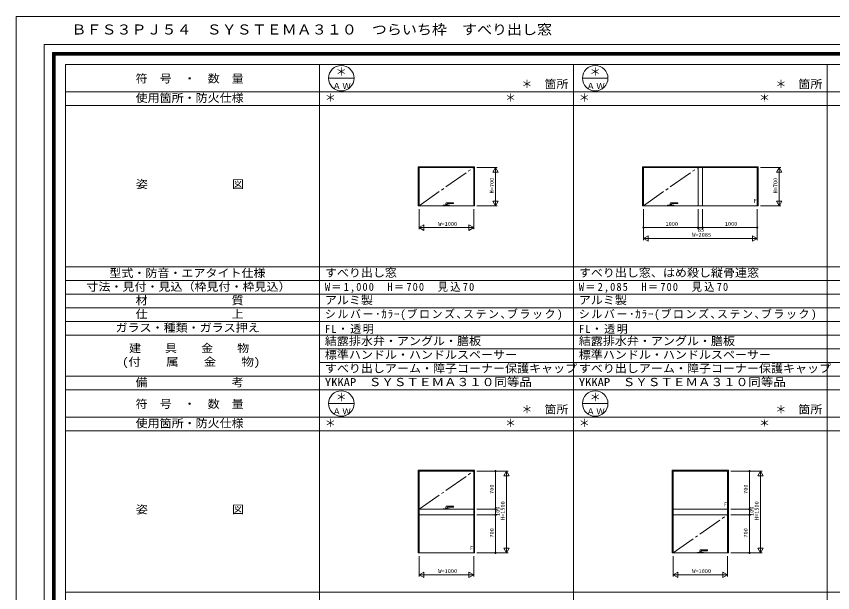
# Model space of a CAD drawing. Units: millimetres, scale not verified. Extents: x -14850 to 14850, y -10500 to 10500.
# Drawn here: x -14850 to 98, y -48 to 10500 of the extents above; entities that cross this region are included whole.
import ezdxf
from ezdxf.enums import TextEntityAlignment as Align

# ---------------------------------------------------------------- set-up
doc = ezdxf.new("R2010")
doc.units = ezdxf.units.MM
doc.header["$LTSCALE"] = 50
doc.linetypes.add('CHAIN2', pattern=[12, 9, -1, 1, -1])
doc.layers.add('0-0_0', color=7, linetype='Continuous')
for name, color, linetype, lineweight in [('0-1_USER1', 7, 'Continuous', 9), ('0-2_YKK_ZWAK', 4, 'Continuous', 9), ('0-3_YKK_11', 3, 'Continuous', 9), ('0-4_YKK_12', 2, 'Continuous', 9)]:
    doc.layers.add(name, color=color, linetype=linetype, lineweight=lineweight)
doc.styles.add('ＭＳ ゴシック', font='')
doc.styles.get('ＭＳ ゴシック').set_extended_font_data('MS Gothic')

msp = doc.modelspace()

# ---------------------------------------------------------------- linework, layer by layer
at = {"layer": '0-1_USER1'}
for p, q in [((-14850, 10500), (14850, 10500)), ((-14850, -10500), (-14850, 10500)), ((-14340.23, 9987.41), (14340.79, 9987.41)), ((-14340.23, -9999.25), (-14340.23, 9987.41)), ((-14190.23, 9837.97), (14190.23, 9837.97)), ((-14190.23, -9849.81), (-14190.23, 9837.97)), ((-14177.82, 9825.57), (14177.82, 9825.57)), ((-14177.82, -9837.41), (-14177.82, 9825.57)), ((-14164.85, 9812.59), (14165.42, 9812.59)), ((-14164.85, -9825), (-14164.85, 9812.59)), ((-14152.44, 9799.62), (14152.45, 9799.62)), ((-14152.44, -9812.03), (-14152.44, 9799.62)), ((-14140.04, 9787.22), (14140.04, 9787.22)), ((-14140.04, -9799.06), (-14140.04, 9787.22)), ((-13949.96, 9617.94), (13950.04, 9617.94)), ((-13949.96, -8247.06), (-13949.96, 9617.94)), ((-9299.96, -8247.06), (-9299.96, 9617.94)), ((-4649.96, -8247.06), (-4649.96, 9617.94)), ((0.04, -8247.06), (0.04, 9617.94)), ((-9133.29, 9367.94), (-8666.63, 9367.94)), ((-4483.29, 9367.94), (-4016.63, 9367.94)), ((-13949.96, 9117.94), (13950.04, 9117.94)), ((-13949.96, 8867.94), (13950.04, 8867.94)), ((-13949.96, 5912.94), (13950.04, 5912.94)), ((-13949.96, 5662.94), (13950.04, 5662.94)), ((-13949.96, 5412.94), (13950.04, 5412.94)), ((-13949.96, 5162.94), (13950.04, 5162.94)), ((-13949.96, 4912.94), (13950.04, 4912.94)), ((-13949.96, 4662.94), (13950.04, 4662.94)), ((-9299.96, 4412.94), (13950.04, 4412.94)), ((-9299.96, 4162.94), (13950.04, 4162.94)), ((-13949.96, 3912.94), (13950.04, 3912.94)), ((-13949.96, 3662.94), (13950.04, 3662.94)), ((-9133.29, 3412.94), (-8666.63, 3412.94)), ((-4483.29, 3412.94), (-4016.63, 3412.94)), ((-13949.96, 3162.94), (13950.04, 3162.94)), ((-13949.96, 2912.94), (13950.04, 2912.94)), ((-13949.96, -42.06), (13950.04, -42.06))]:
    msp.add_line(p, q, dxfattribs=at)
for centre in [(-8899.96, 9367.94), (-4249.96, 9367.94), (-8899.96, 3412.94), (-4249.96, 3412.94)]:
    msp.add_circle(centre, 233.33, dxfattribs=at)
at = {"layer": '0-2_YKK_ZWAK'}
for p, q in [((-6459.96, 7747.94), (-7489.96, 7747.94)), ((-7489.96, 7747.94), (-7489.96, 7032.93)), ((-6474.96, 7732.94), (-7474.96, 7732.94)), ((-7474.96, 7732.94), (-7474.96, 7032.93)), ((-6474.96, 7032.93), (-6474.96, 7732.94)), ((-6459.96, 7032.93), (-6459.96, 7747.94)), ((-1267.46, 7747.94), (-3382.46, 7747.94)), ((-3382.46, 7747.94), (-3382.46, 7032.93)), ((-3367.46, 7732.94), (-3367.46, 7032.93)), ((-2367.46, 7732.94), (-3367.46, 7732.94)), ((-2282.46, 7732.94), (-2367.46, 7732.94)), ((-2282.46, 7732.94), (-2282.46, 7032.93)), ((-1282.46, 7732.94), (-2282.46, 7732.94)), ((-1282.46, 7732.94), (-2282.46, 7732.94)), ((-1282.46, 7032.93), (-1282.46, 7732.94)), ((-1282.46, 7032.93), (-1282.46, 7732.94)), ((-1267.46, 7032.93), (-1267.46, 7747.94)), ((-7489.96, 7032.93), (-6459.96, 7032.93)), ((-7474.96, 7032.93), (-6474.96, 7032.93)), ((-3382.46, 7032.93), (-1267.46, 7032.93)), ((-3367.46, 7032.93), (-2367.46, 7032.93)), ((-2367.46, 7032.93), (-2282.46, 7032.93)), ((-2282.46, 7032.93), (-1282.46, 7032.93)), ((-2282.46, 7032.93), (-1282.46, 7032.93)), ((-6459.96, 2192.94), (-7489.96, 2192.94)), ((-7489.96, 2192.94), (-7489.96, 677.94)), ((-6474.96, 2177.94), (-7474.96, 2177.94)), ((-7474.96, 2177.94), (-7474.96, 1477.94)), ((-6474.96, 1477.94), (-6474.96, 2177.94)), ((-6459.96, 677.94), (-6459.96, 2192.94)), ((-1809.96, 2192.94), (-2839.96, 2192.94)), ((-2839.96, 2192.94), (-2839.96, 677.94)), ((-1824.96, 2177.94), (-2824.96, 2177.94)), ((-2824.96, 2177.94), (-2824.96, 1477.94)), ((-1824.96, 1477.94), (-1824.96, 2177.94)), ((-1824.96, 1477.94), (-1824.96, 2177.94)), ((-1809.96, 677.94), (-1809.96, 2192.94)), ((-7474.96, 1477.94), (-7474.96, 1377.94)), ((-6474.96, 1377.94), (-7474.96, 1377.94)), ((-7474.96, 1377.94), (-7474.96, 677.94)), ((-7474.96, 1377.94), (-7474.96, 677.94)), ((-6474.96, 1377.94), (-6474.96, 1477.94)), ((-6474.96, 677.94), (-6474.96, 1377.94)), ((-6474.96, 677.94), (-6474.96, 1377.94)), ((-2824.96, 1477.94), (-1824.96, 1477.94)), ((-2824.96, 1477.94), (-2824.96, 1377.94)), ((-2824.96, 1377.94), (-2824.96, 677.94)), ((-1824.96, 1377.94), (-1824.96, 1477.94)), ((-1824.96, 677.94), (-1824.96, 1377.94)), ((-7489.96, 677.94), (-6459.96, 677.94)), ((-7474.96, 677.94), (-6474.96, 677.94)), ((-7474.96, 677.94), (-6474.96, 677.94)), ((-2839.96, 677.94), (-1809.96, 677.94)), ((-2824.96, 677.94), (-1824.96, 677.94))]:
    msp.add_line(p, q, dxfattribs=at)
at = {"layer": '0-2_YKK_ZWAK', "linetype": 'CHAIN2'}
for p, q in [((-7474.96, 7032.93), (-6474.96, 7732.94)), ((-3367.46, 7032.93), (-2367.46, 7732.94)), ((-7474.96, 1477.94), (-6474.96, 2177.94)), ((-2824.96, 677.94), (-1824.96, 1377.94))]:
    msp.add_line(p, q, dxfattribs=at)
at = {"layer": '0-2_YKK_ZWAK'}
for points in [[(-2367.46, 7032.93), (-2367.46, 7732.94), (-2367.46, 7032.93)], [(-2282.46, 7032.93), (-2282.46, 7732.94), (-2282.46, 7032.93)], [(-1824.96, 2177.94), (-2824.96, 2177.94), (-2824.96, 1477.94)], [(-7474.96, 1477.94), (-6474.96, 1477.94), (-7474.96, 1477.94)], [(-7474.96, 1377.94), (-6474.96, 1377.94), (-7474.96, 1377.94)], [(-1824.96, 1477.94), (-2824.96, 1477.94), (-1824.96, 1477.94)], [(-1824.96, 1377.94), (-2824.96, 1377.94), (-1824.96, 1377.94)]]:
    msp.add_lwpolyline(points, dxfattribs=at)
at = {"layer": '0-3_YKK_11'}
for p, q in [((-7034.96, 7042.94), (-6914.96, 7042.94)), ((-7034.96, 7032.93), (-7034.96, 7042.94)), ((-7034.96, 7042.94), (-6914.96, 7042.94)), ((-7034.96, 7032.93), (-7034.96, 7042.94)), ((-6914.96, 7032.93), (-7034.96, 7032.93)), ((-6914.96, 7032.93), (-7034.96, 7032.93)), ((-6991.46, 7042.94), (-6979.4, 7087.93)), ((-6991.46, 7042.94), (-6979.4, 7087.93)), ((-6988.51, 7053.94), (-6961.41, 7053.94)), ((-6988.51, 7053.94), (-6961.41, 7053.94)), ((-6979.4, 7087.93), (-6844.96, 7087.93)), ((-6979.4, 7087.93), (-6844.96, 7087.93)), ((-6952.48, 7072.94), (-6844.96, 7072.94)), ((-6952.48, 7072.94), (-6844.96, 7072.94)), ((-6914.96, 7042.94), (-6914.96, 7032.93)), ((-6914.96, 7042.94), (-6914.96, 7032.93)), ((-6844.96, 7072.94), (-6844.96, 7087.93)), ((-6844.96, 7072.94), (-6844.96, 7087.93)), ((-2927.46, 7042.94), (-2807.46, 7042.94)), ((-2927.46, 7032.93), (-2927.46, 7042.94)), ((-2927.46, 7042.94), (-2807.46, 7042.94)), ((-2927.46, 7032.93), (-2927.46, 7042.94)), ((-2807.46, 7032.93), (-2927.46, 7032.93)), ((-2807.46, 7032.93), (-2927.46, 7032.93)), ((-2883.96, 7042.94), (-2871.9, 7087.93)), ((-2883.96, 7042.94), (-2871.9, 7087.93)), ((-2871.9, 7087.93), (-2737.46, 7087.93)), ((-2871.9, 7087.93), (-2737.46, 7087.93)), ((-2850.96, 7042.94), (-2853.91, 7053.94)), ((-2850.96, 7042.94), (-2853.91, 7053.94)), ((-2844.98, 7072.94), (-2737.46, 7072.94)), ((-2844.98, 7072.94), (-2737.46, 7072.94)), ((-2807.46, 7042.94), (-2807.46, 7032.93)), ((-2807.46, 7042.94), (-2807.46, 7032.93)), ((-2737.46, 7072.94), (-2737.46, 7087.93)), ((-2737.46, 7072.94), (-2737.46, 7087.93)), ((-6991.46, 1487.94), (-6979.4, 1532.94)), ((-6991.46, 1487.94), (-6979.4, 1532.94)), ((-6988.51, 1498.94), (-6961.41, 1498.94)), ((-6988.51, 1498.94), (-6961.41, 1498.94)), ((-6979.4, 1532.94), (-6844.96, 1532.94)), ((-6979.4, 1532.94), (-6844.96, 1532.94)), ((-6952.48, 1517.94), (-6844.96, 1517.94)), ((-6952.48, 1517.94), (-6844.96, 1517.94)), ((-6844.96, 1517.94), (-6844.96, 1532.94)), ((-6844.96, 1517.94), (-6844.96, 1532.94)), ((-7034.96, 1487.94), (-6914.96, 1487.94)), ((-7034.96, 1477.94), (-7034.96, 1487.94)), ((-7034.96, 1487.94), (-6914.96, 1487.94)), ((-7034.96, 1477.94), (-7034.96, 1487.94)), ((-6914.96, 1477.94), (-7034.96, 1477.94)), ((-6914.96, 1477.94), (-7034.96, 1477.94)), ((-6914.96, 1487.94), (-6914.96, 1477.94)), ((-6914.96, 1487.94), (-6914.96, 1477.94)), ((-2384.96, 687.94), (-2264.96, 687.94)), ((-2384.96, 677.94), (-2384.96, 687.94)), ((-2384.96, 687.94), (-2264.96, 687.94)), ((-2384.96, 677.94), (-2384.96, 687.94)), ((-2264.96, 677.94), (-2384.96, 677.94)), ((-2264.96, 677.94), (-2384.96, 677.94)), ((-2341.46, 687.94), (-2329.4, 732.94)), ((-2341.46, 687.94), (-2329.4, 732.94)), ((-2338.51, 698.94), (-2311.41, 698.94)), ((-2338.51, 698.94), (-2311.41, 698.94)), ((-2329.4, 732.94), (-2194.96, 732.94)), ((-2329.4, 732.94), (-2194.96, 732.94)), ((-2302.48, 717.94), (-2194.96, 717.94)), ((-2302.48, 717.94), (-2194.96, 717.94)), ((-2264.96, 687.94), (-2264.96, 677.94)), ((-2264.96, 687.94), (-2264.96, 677.94)), ((-2194.96, 717.94), (-2194.96, 732.94)), ((-2194.96, 717.94), (-2194.96, 732.94))]:
    msp.add_line(p, q, dxfattribs=at)
for points in [[(-6958.46, 7042.94), (-6961.41, 7053.94), (-6957.31, 7069.23)], [(-6958.46, 7042.94), (-6961.41, 7053.94), (-6957.31, 7069.23)], [(-2881.01, 7053.94), (-2853.91, 7053.94), (-2849.81, 7069.23)], [(-2881.01, 7053.94), (-2853.91, 7053.94), (-2849.81, 7069.23)], [(-6958.46, 1487.94), (-6961.41, 1498.94), (-6957.31, 1514.23)], [(-6958.46, 1487.94), (-6961.41, 1498.94), (-6957.31, 1514.23)], [(-2308.46, 687.94), (-2311.41, 698.94), (-2307.31, 714.23)], [(-2308.46, 687.94), (-2311.41, 698.94), (-2307.31, 714.23)]]:
    msp.add_lwpolyline(points, dxfattribs=at)
for centre in [(-6952.48, 7067.94), (-6952.48, 7067.94), (-2844.98, 7067.94), (-2844.98, 7067.94), (-6952.48, 1512.94), (-6952.48, 1512.94), (-2302.48, 712.94), (-2302.48, 712.94)]:
    msp.add_arc(centre, 5, 90, 165, dxfattribs=at)
at = {"layer": '0-4_YKK_12'}
for p, q in [((-6414.96, 7732.94), (-6044.96, 7732.94)), ((-6074.96, 7732.94), (-6124.96, 7646.33)), ((-6124.96, 7646.33), (-6024.96, 7646.33)), ((-6074.96, 7033.94), (-6074.96, 7731.93)), ((-1222.46, 7732.94), (-852.46, 7732.94)), ((-882.46, 7732.94), (-932.46, 7646.33)), ((-932.46, 7646.33), (-832.46, 7646.33)), ((-832.46, 7646.33), (-882.46, 7732.94)), ((-882.46, 7732.94), (-882.46, 7632.94)), ((-882.46, 7033.94), (-882.46, 7731.93)), ((-6414.96, 7032.93), (-6044.96, 7032.93)), ((-6074.96, 7032.93), (-6074.96, 7132.93)), ((-1222.46, 7032.93), (-852.46, 7032.93)), ((-832.46, 7119.54), (-932.46, 7119.54)), ((-882.46, 7032.93), (-832.46, 7119.54)), ((-7474.96, 6972.94), (-7474.96, 6602.94)), ((-6474.96, 6972.94), (-6474.96, 6602.94)), ((-3367.46, 6972.94), (-3367.46, 6402.94)), ((-3367.46, 6972.94), (-3367.46, 6602.94)), ((-2367.46, 6972.94), (-2367.46, 6602.94)), ((-2367.46, 6972.94), (-2367.46, 6602.94)), ((-2282.46, 6972.94), (-2282.46, 6602.94)), ((-2282.46, 6972.94), (-2282.46, 6602.94)), ((-1282.46, 6972.94), (-1282.46, 6402.94)), ((-1282.46, 6972.94), (-1282.46, 6602.94)), ((-7474.96, 6632.94), (-7374.96, 6632.94)), ((-7473.96, 6632.94), (-6475.96, 6632.94)), ((-6474.96, 6632.94), (-6574.96, 6632.94)), ((-6561.56, 6682.94), (-6561.56, 6582.94)), ((-3367.46, 6632.94), (-3347.46, 6632.94)), ((-3347.46, 6632.94), (-2387.46, 6632.94)), ((-2367.46, 6632.94), (-2387.46, 6632.94)), ((-2367.46, 6632.94), (-2347.46, 6632.94)), ((-2347.46, 6632.94), (-2302.46, 6632.94)), ((-2282.46, 6632.94), (-2302.46, 6632.94)), ((-2282.46, 6632.94), (-2262.46, 6632.94)), ((-2262.46, 6632.94), (-1302.46, 6632.94)), ((-1282.46, 6632.94), (-1302.46, 6632.94)), ((-3367.46, 6432.94), (-3267.46, 6432.94)), ((-3366.46, 6432.94), (-1283.46, 6432.94)), ((-1282.46, 6432.94), (-1382.46, 6432.94)), ((-1369.06, 6482.93), (-1369.06, 6382.93)), ((-1282.46, 6432.94), (-1369.06, 6482.93)), ((-1369.06, 6382.93), (-1282.46, 6432.94)), ((-6414.96, 2177.94), (-6044.96, 2177.94)), ((-6414.96, 2177.94), (-5844.96, 2177.94)), ((-6074.96, 2177.94), (-6074.96, 2157.94)), ((-6074.96, 1497.94), (-6074.96, 2157.94)), ((-5874.96, 2177.94), (-5924.96, 2091.33)), ((-5824.96, 2091.33), (-5874.96, 2177.94)), ((-5874.96, 2177.94), (-5874.96, 2077.94)), ((-5874.96, 678.94), (-5874.96, 2176.94)), ((-1764.96, 2177.94), (-1394.96, 2177.94)), ((-1764.96, 2177.94), (-1194.96, 2177.94)), ((-1424.96, 2177.94), (-1424.96, 2157.94)), ((-1424.96, 1497.94), (-1424.96, 2157.94)), ((-1224.96, 2177.94), (-1224.96, 2077.94)), ((-1174.96, 2091.33), (-1224.96, 2177.94)), ((-1224.96, 678.94), (-1224.96, 2176.94)), ((-5924.96, 2091.33), (-5824.96, 2091.33)), ((-6074.96, 1477.94), (-6074.96, 1497.94)), ((-1424.96, 1477.94), (-1424.96, 1497.94)), ((-6414.96, 1477.94), (-6044.96, 1477.94)), ((-6414.96, 1477.94), (-6044.96, 1477.94)), ((-6414.96, 1377.94), (-6044.96, 1377.94)), ((-6414.96, 1377.94), (-6044.96, 1377.94)), ((-6074.96, 1477.94), (-6074.96, 1457.94)), ((-6074.96, 1397.94), (-6074.96, 1457.94)), ((-6074.96, 1377.94), (-6074.96, 1397.94)), ((-6074.96, 1377.94), (-6074.96, 1357.94)), ((-6074.96, 697.94), (-6074.96, 1357.94)), ((-1764.96, 1477.94), (-1394.96, 1477.94)), ((-1764.96, 1477.94), (-1394.96, 1477.94)), ((-1764.96, 1377.94), (-1394.96, 1377.94)), ((-1764.96, 1377.94), (-1394.96, 1377.94)), ((-1424.96, 1477.94), (-1424.96, 1457.94)), ((-1424.96, 1397.94), (-1424.96, 1457.94)), ((-1424.96, 1377.94), (-1424.96, 1397.94)), ((-1424.96, 1377.94), (-1424.96, 1357.94)), ((-1424.96, 697.94), (-1424.96, 1357.94)), ((-5824.96, 764.54), (-5924.96, 764.54)), ((-5924.96, 764.54), (-5874.96, 677.94)), ((-5874.96, 677.94), (-5874.96, 777.94)), ((-5874.96, 677.94), (-5824.96, 764.54)), ((-1274.96, 764.54), (-1224.96, 677.94)), ((-1174.96, 764.54), (-1274.96, 764.54)), ((-1224.96, 677.94), (-1224.96, 777.94)), ((-1224.96, 677.94), (-1174.96, 764.54)), ((-7474.96, 617.94), (-7474.96, 247.94)), ((-6474.96, 617.94), (-6474.96, 247.94)), ((-6414.96, 677.94), (-6044.96, 677.94)), ((-6414.96, 677.94), (-5844.96, 677.94)), ((-6074.96, 677.94), (-6074.96, 697.94)), ((-2824.96, 617.94), (-2824.96, 247.94)), ((-1824.96, 617.94), (-1824.96, 247.94)), ((-1764.96, 677.94), (-1394.96, 677.94)), ((-1764.96, 677.94), (-1194.96, 677.94)), ((-1424.96, 677.94), (-1424.96, 697.94)), ((-6474.96, 277.94), (-6561.56, 327.94)), ((-6561.56, 327.94), (-6561.56, 227.94)), ((-1911.56, 327.94), (-1911.56, 227.94)), ((-7474.96, 277.94), (-7374.96, 277.94)), ((-7473.96, 277.94), (-6475.96, 277.94)), ((-6474.96, 277.94), (-6574.96, 277.94)), ((-6561.56, 227.94), (-6474.96, 277.94)), ((-2823.96, 277.94), (-1825.96, 277.94)), ((-1824.96, 277.94), (-1924.96, 277.94))]:
    msp.add_line(p, q, dxfattribs=at)
for points in [[(-6024.96, 7646.33), (-6074.96, 7732.94), (-6074.96, 7632.94)], [(-932.46, 7119.54), (-882.46, 7032.93), (-882.46, 7132.93)], [(-6561.56, 6582.94), (-6474.96, 6632.94), (-6561.56, 6682.94)], [(-1224.96, 2177.94), (-1274.96, 2091.33), (-1174.96, 2091.33)], [(-2738.36, 327.94), (-2824.96, 277.94), (-2724.96, 277.94)], [(-2824.96, 277.94), (-2738.36, 227.94), (-2738.36, 327.94)], [(-1911.56, 227.94), (-1824.96, 277.94), (-1911.56, 327.94)]]:
    msp.add_lwpolyline(points, dxfattribs=at)
for points in [[(-6024.96, 7119.54), (-6124.96, 7119.54), (-6074.96, 7032.93)], [(-7388.36, 6582.94), (-7388.36, 6682.94), (-7474.96, 6632.94)], [(-3280.86, 6382.93), (-3280.86, 6482.93), (-3367.46, 6432.94)], [(-7388.36, 327.94), (-7474.96, 277.94), (-7388.36, 227.94)]]:
    msp.add_lwpolyline(points, close=True, dxfattribs=at)
for centre, radius in [((-3367.46, 6632.94), 10), ((-3367.46, 6632.94), 6.5), ((-2367.46, 6632.94), 10), ((-2367.46, 6632.94), 10), ((-2367.46, 6632.94), 6.5), ((-2367.46, 6632.94), 6.5), ((-2282.46, 6632.94), 10), ((-2282.46, 6632.94), 10), ((-2282.46, 6632.94), 6.5), ((-2282.46, 6632.94), 6.5), ((-1282.46, 6632.94), 10), ((-1282.46, 6632.94), 6.5), ((-6074.96, 2177.94), 10), ((-6074.96, 2177.94), 6.5), ((-1424.96, 2177.94), 10), ((-1424.96, 2177.94), 6.5), ((-6074.96, 1477.94), 10), ((-6074.96, 1477.94), 10), ((-6074.96, 1377.94), 10), ((-6074.96, 1377.94), 10), ((-6074.96, 1477.94), 6.5), ((-6074.96, 1477.94), 6.5), ((-6074.96, 1377.94), 6.5), ((-6074.96, 1377.94), 6.5), ((-1424.96, 1477.94), 10), ((-1424.96, 1477.94), 10), ((-1424.96, 1377.94), 10), ((-1424.96, 1377.94), 10), ((-1424.96, 1477.94), 6.5), ((-1424.96, 1477.94), 6.5), ((-1424.96, 1377.94), 6.5), ((-1424.96, 1377.94), 6.5), ((-6074.96, 677.94), 10), ((-6074.96, 677.94), 6.5), ((-1424.96, 677.94), 10), ((-1424.96, 677.94), 6.5)]:
    msp.add_circle(centre, radius, dxfattribs=at)

# ---------------------------------------------------------------- texts
at = {"layer": '0-0_0', "color": 3, "style": 'ＭＳ ゴシック', "width": 1.1}
msp.add_text('ＢＦＳ３ＰＪ５４\u3000ＳＹＳＴＥＭＡ３１０\u3000つらいち枠\u3000すべり出し窓', height=183.3, dxfattribs=at).set_placement((-13840.22, 10112.41), align=Align.BOTTOM_LEFT)
at = {"layer": '0-0_0', "style": 'ＭＳ ゴシック'}
for p in [(-8999.96, 9367.94), (-4349.96, 9367.94), (-5599.96, 9142.94), (-949.96, 9142.94), (-9199.96, 8892.94), (-5899.96, 8892.94), (-4549.96, 8892.94), (-1249.96, 8892.94), (-8999.96, 3412.94), (-4349.96, 3412.94), (-5599.96, 3187.94), (-949.96, 3187.94), (-9199.96, 2937.94), (-5899.96, 2937.94), (-4549.96, 2937.94), (-1249.96, 2937.94)]:
    msp.add_text('＊', height=146.6, dxfattribs=at).set_placement(p, align=Align.BOTTOM_LEFT)
for s, width, p in [('すべり出し窓', 1.1, (-9199.96, 5687.94)), ('すべり出し窓、はめ殺し縦骨連窓', 1.1, (-4549.96, 5687.94)), ('アルミ製', 1.1, (-9199.96, 5187.94)), ('アルミ製', 1.1, (-4549.96, 5187.94)), ('結露排水弁・アングル・膳板', 1.1, (-9199.96, 4437.94)), ('結露排水弁・アングル・膳板', 1.1, (-4549.96, 4437.94)), ('標準ハンドル・ハンドルスペーサー', 1.1, (-9199.96, 4187.94)), ('標準ハンドル・ハンドルスペーサー', 1.1, (-4549.96, 4187.94)), ('すべり出しアーム・障子コーナー保護キャップ', 1.1, (-9199.96, 3937.94)), ('すべり出しアーム・障子コーナー保護キャップ', 1.1, (-4549.96, 3937.94)), ('YKKAP\u3000ＳＹＳＴＥＭＡ３１０同等品', 1.15, (-9199.96, 3687.94)), ('YKKAP\u3000ＳＹＳＴＥＭＡ３１０同等品', 1.15, (-4549.96, 3687.94))]:
    msp.add_text(s, height=146.6, dxfattribs=dict(at, width=width)).set_placement(p, align=Align.BOTTOM_LEFT)
at = {"layer": '0-0_0', "char_height": 146.6, "attachment_point": 7, "style": 'ＭＳ ゴシック'}
for s, insert in [('\\T1.21;\\W0.95;W＝1,000\u3000H＝700\\~\\~見込70', (-9199.96, 5437.94)), ('\\T1.21;\\W0.95;W＝2,085\u3000H＝700\\~\\~見込70', (-4549.96, 5437.94)), ('\\T1.15;シルバー･ｶﾗｰ(ブロンズ､ステン､ブラック)', (-9199.96, 4937.94)), ('\\T1.15;シルバー･ｶﾗｰ(ブロンズ､ステン､ブラック)', (-4549.96, 4937.94)), ('\\T1.16;FL・透明', (-9199.96, 4687.94)), ('\\T1.16;FL・透明', (-4549.96, 4687.94))]:
    msp.add_mtext(s, dxfattribs=dict(at, insert=insert))
at = {"layer": '0-1_USER1', "style": 'ＭＳ ゴシック'}
for s, width, p in [('符\u3000号\u3000・\u3000数\u3000量', 1.1, (-12666.33, 9242.94)), ('箇所', 1.1, (-5179.96, 9142.94)), ('箇所', 1.1, (-529.96, 9142.94)), ('使用箇所・防火仕様', 1.1, (-12666.33, 8887.94)), ('姿\u3000\u3000\u3000\u3000\u3000\u3000\u3000図', 1.1, (-12659.66, 7310.44)), ('型式・防音・エアタイト仕様', 1.1, (-13146.33, 5682.94)), ('寸法・見付・見込（枠見付・枠見込）', 1.1, (-13566.33, 5432.94)), ('材\u3000\u3000\u3000\u3000\u3000\u3000\u3000質', 1.1, (-12666.33, 5182.94)), ('仕\u3000\u3000\u3000\u3000\u3000\u3000\u3000上', 1.1, (-12666.33, 4932.94)), ('ガラス・種類・ガラス押え', 1.1, (-13033, 4682.94)), ('建\u3000\u3000具\u3000\u3000金\u3000\u3000物', 1.1, (-12786.33, 4307.94)), ('(付\u3000\u3000属\u3000\u3000金\u3000\u3000物)', 1.15, (-12913, 4057.94)), ('備\u3000\u3000\u3000\u3000\u3000\u3000\u3000考', 1.1, (-12666.33, 3682.94)), ('符\u3000号\u3000・\u3000数\u3000量', 1.1, (-12666.33, 3287.94)), ('箇所', 1.1, (-5179.96, 3187.94)), ('箇所', 1.1, (-529.96, 3187.94)), ('使用箇所・防火仕様', 1.1, (-12666.33, 2932.94)), ('姿\u3000\u3000\u3000\u3000\u3000\u3000\u3000図', 1.1, (-12659.66, 1355.44))]:
    msp.add_text(s, height=146.6, dxfattribs=dict(at, width=width)).set_placement(p, align=Align.BOTTOM_LEFT)
at = {"layer": '0-1_USER1', "char_height": 110, "attachment_point": 7, "style": 'ＭＳ ゴシック'}
for insert in [(-9059.96, 9167.94), (-4409.96, 9167.94), (-9059.96, 3212.94), (-4409.96, 3212.94)]:
    msp.add_mtext('\\T1.17;ＡＷ', dxfattribs=dict(at, insert=insert))
at = {"layer": '0-2_YKK_ZWAK', "style": 'ＭＳ ゴシック'}
for p in [(-1351.32, 7062.94), (-1893.82, 1507.94), (-6543.82, 707.94)]:
    msp.add_text('F', height=73.31, dxfattribs=at).set_placement(p, align=Align.BOTTOM_LEFT)
at = {"layer": '0-4_YKK_12', "color": 4, "style": 'ＭＳ ゴシック'}
for s, p in [('H=700', (-6084.96, 7258.37)), ('H=700', (-892.46, 7258.37)), ('700', (-6084.96, 1759.37)), ('700', (-1434.96, 1759.37)), ('100', (-5977.46, 1355.94)), ('H=1500', (-5884.96, 1280.51)), ('100', (-1327.46, 1355.94)), ('H=1500', (-1234.96, 1280.51)), ('700', (-6084.96, 959.37)), ('700', (-1434.96, 959.37))]:
    msp.add_text(s, height=73.31, rotation=90, dxfattribs=at).set_placement(p, align=Align.BOTTOM_LEFT)
for s, p in [('W=1000', (-7122.39, 6642.94)), ('1000', (-2962.32, 6642.94)), ('1000', (-1877.32, 6642.94)), ('85', (-2370.67, 6535.44)), ('W=2085', (-2472.39, 6442.94)), ('W=1000', (-7122.39, 287.94)), ('W=1000', (-2472.39, 287.94))]:
    msp.add_text(s, height=73.31, dxfattribs=at).set_placement(p, align=Align.BOTTOM_LEFT)

doc.saveas('drawing.dxf')
